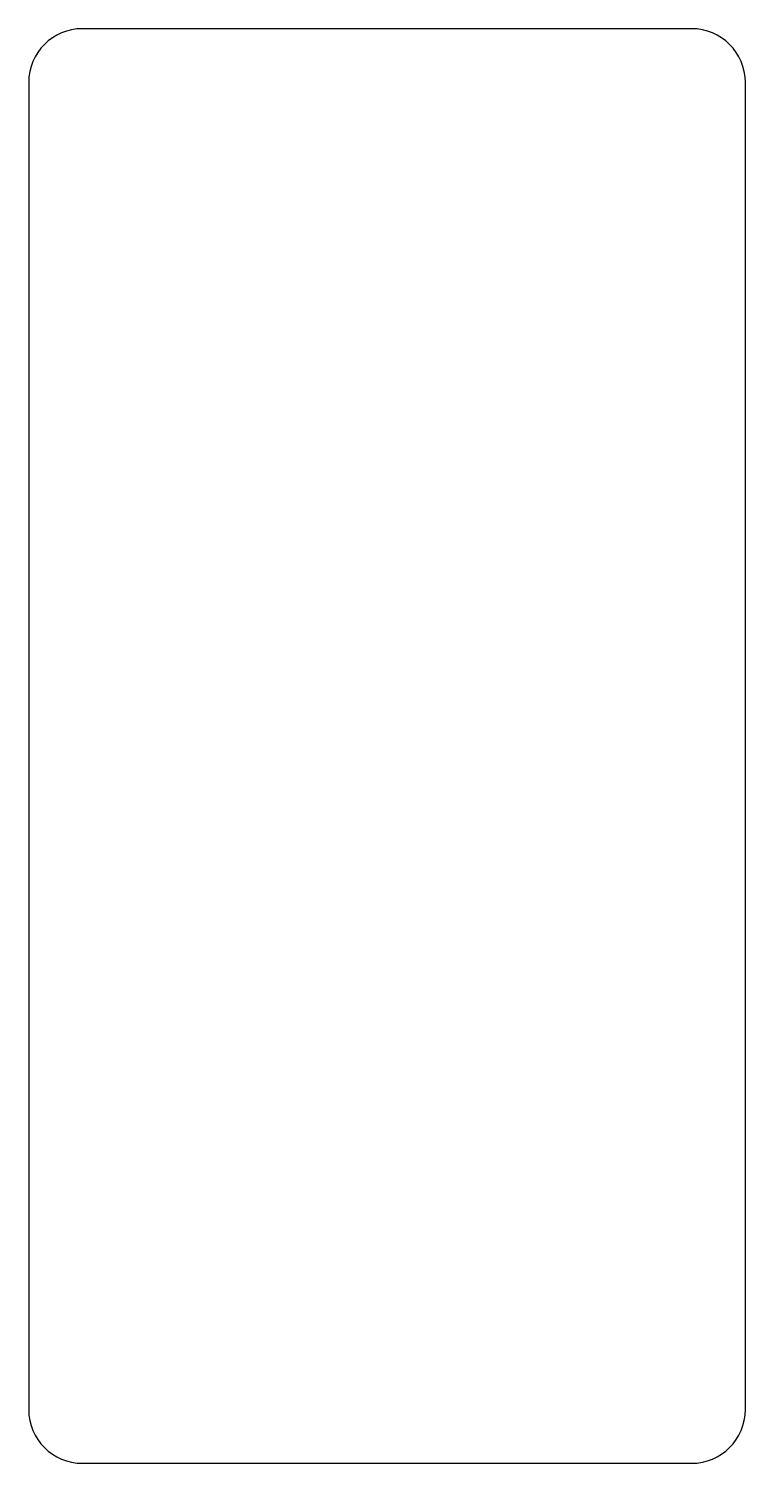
# Model space of a CAD drawing. Extents: x -20 to 20, y -40 to 40.
import ezdxf

# ---------------------------------------------------------------- set-up
doc = ezdxf.new("R2010")
doc.units = 0
doc.layers.get('0').update_dxf_attribs({"linetype": 'continuous'})

# ---------------------------------------------------------------- blocks, each defined once
blk = doc.blocks.new('FACEFEAT')
at = {"color": 0}
for p, q in [((17, 40), (-17, 40)), ((-20, 37), (-20, -37)), ((20, -37), (20, 37)), ((-17, -40), (17, -40))]:
    blk.add_line(p, q, dxfattribs=at)
for centre, start, end in [((-17, 37), 90, -180), ((17, 37), 0, 90), ((-17, -37), -180, -90), ((17, -37), -90, 0)]:
    blk.add_arc(centre, 3, start, end, dxfattribs=at)

msp = doc.modelspace()

# ---------------------------------------------------------------- block references
at = {"color": 0}
msp.add_blockref('FACEFEAT', (0, 0), dxfattribs=at)

doc.saveas('drawing.dxf')
